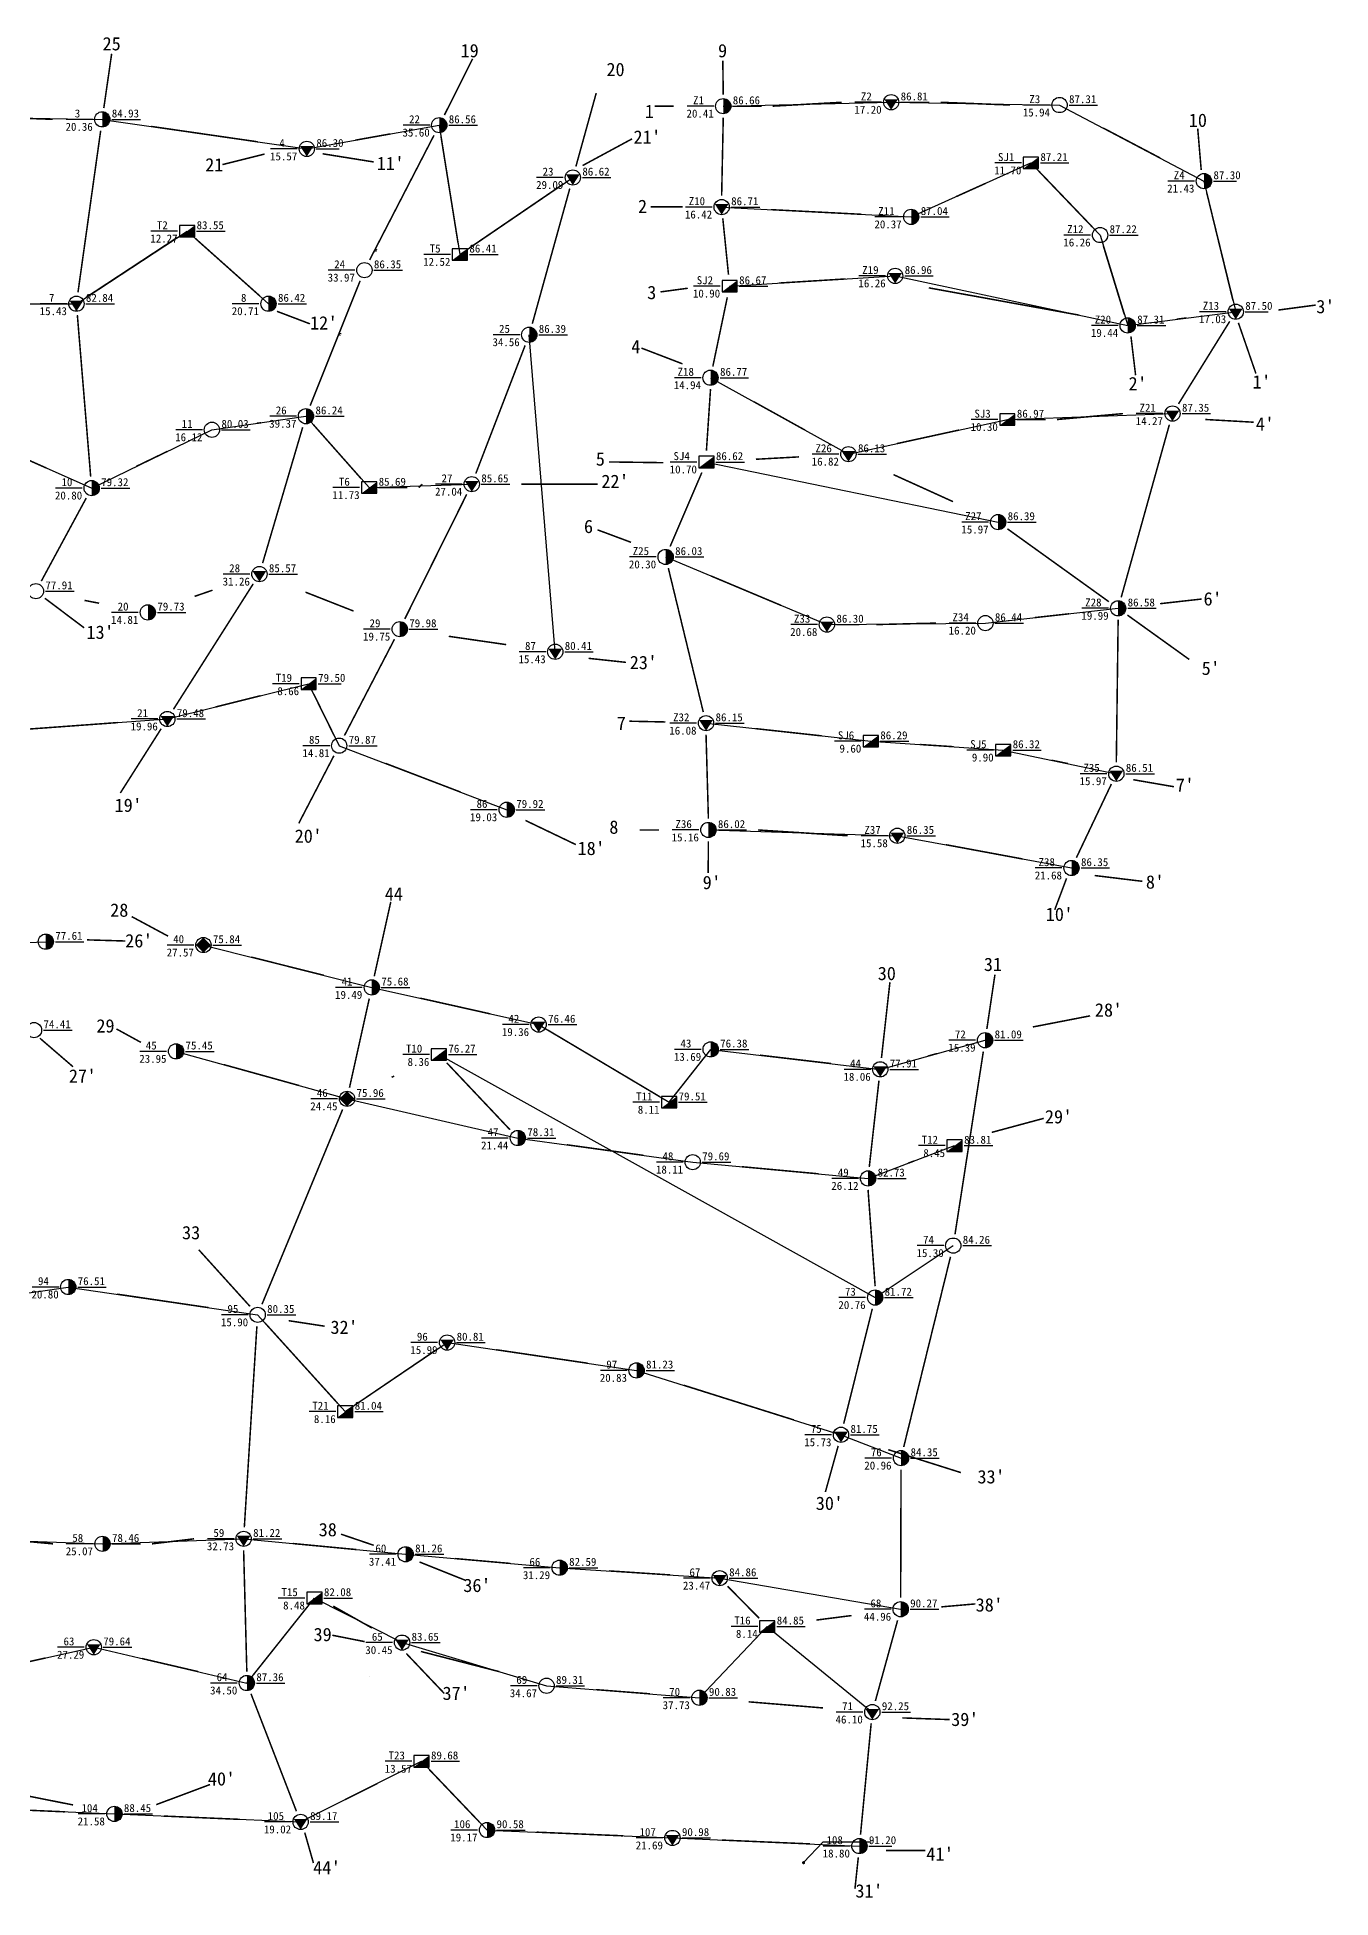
# Model space of a CAD drawing. Extents: x 520403 to 520696, y 4061789 to 4062037.
# Drawn here: x 520526.1 to 520695.8, y 4061789.1 to 4062033.2 of the extents above; entities that cross this region are included whole.
import ezdxf
from ezdxf.enums import TextEntityAlignment as Align

# ---------------------------------------------------------------- set-up
doc = ezdxf.new("R2010")
doc.units = 0
doc.header["$LTSCALE"] = 0.5
doc.linetypes.add('DIVIDE2', pattern=[15.875, 6.35, -3.175, 0, -3.175, 0, -3.175])
for name, color, linetype in [('10', 7, 'DIVIDE2'), ('4', 7, 'CONTINUOUS'), ('__get_xy', 4, 'CONTINUOUS'), ('DIM_LEAD', 3, 'CONTINUOUS'), ('J-建筑轮廓-住宅', 51, 'CONTINUOUS'), ('WALL', 4, 'CONTINUOUS'), ('勘探点', 5, 'CONTINUOUS')]:
    doc.layers.add(name, color=color, linetype=linetype)
doc.styles.add('宋体', font='')
doc.styles.add('黑体', font='simhei.ttf')
doc.styles.get('宋体').set_extended_font_data('SimSun')

msp = doc.modelspace()

# ---------------------------------------------------------------- linework, layer by layer
at = {"layer": '10', "ltscale": 0.2, "const_width": 0.2}
for points in [[(520534.82, 4062023.9), (520535.85, 4062031.02)], [(520579.52, 4062022.99), (520583.21, 4062030.36)], [(520616.11, 4062025.65), (520616.05, 4062030.11)], [(520596.77, 4062016.23), (520599.44, 4062025.87)], [(520607.11, 4062024.15), (520609.61, 4062024.15)], [(520622.61, 4062024.15), (520631.64, 4062024.66)], [(520644.64, 4062024.66), (520653.74, 4062024.3)], [(520516.05, 4062022.87), (520528.12, 4062022.42)], [(520534.41, 4062020.93), (520531.43, 4061999.71)], [(520541.05, 4062021.49), (520555.02, 4062019.47)], [(520567.85, 4062019.69), (520572.44, 4062020.51)], [(520616.11, 4062022.65), (520615.9, 4062012.41)], [(520665.99, 4062021.27), (520673.44, 4062017.35)], [(520678.83, 4062015.78), (520678.37, 4062021.22)], [(520578.15, 4062020.33), (520569.7, 4062003.96)], [(520579.07, 4062020.18), (520581.31, 4062006.18)], [(520597.66, 4062016.36), (520604.14, 4062019.86)], [(520555.92, 4062017.87), (520550.39, 4062016.48)], [(520563.55, 4062017.9), (520570.24, 4062016.83)], [(520657.52, 4062015.62), (520664.52, 4062008.32)], [(520582.79, 4062005.54), (520595.13, 4062013.95)], [(520595.97, 4062013.34), (520591.05, 4061995.6)], [(520646.69, 4062012.29), (520650.55, 4062014.03)], [(520610.8, 4062010.93), (520606.58, 4062010.93)], [(520679.54, 4062012.86), (520683, 4061998.64)], [(520679.54, 4062012.86), (520683, 4061998.64)], [(520616.05, 4062009.42), (520616.8, 4062002.03)], [(520622.39, 4062010.57), (520634.28, 4062009.96)], [(520532.48, 4061999.05), (520544.49, 4062006.94)], [(520546.87, 4062006.76), (520555.31, 4061999.23)], [(520665.99, 4062005.8), (520668.74, 4061996.81)], [(520568.46, 4062001.24), (520561.9, 4061984.85)], [(520623.43, 4062000.94), (520632.18, 4062001.48)], [(520611.46, 4062000.26), (520607.88, 4061999.78)], [(520616.64, 4061999.07), (520614.74, 4061989.99)], [(520643.08, 4062000.31), (520662.82, 4061996.73)], [(520531.35, 4061996.73), (520533.1, 4061975.53)], [(520557.55, 4061997.23), (520561.87, 4061995.59)], [(520675.62, 4061996.2), (520676.91, 4061996.36)], [(520688.96, 4061997.4), (520693.84, 4061998.05)], [(520669.61, 4061993.94), (520670.22, 4061988.85)], [(520682.57, 4061995.91), (520675.85, 4061985.08)], [(520683.71, 4061995.72), (520686.01, 4061989.07)], [(520590.11, 4061992.76), (520583.64, 4061975.95)], [(520610.76, 4061990.34), (520605.37, 4061992.41)], [(520614.44, 4061987.02), (520613.9, 4061978.96)], [(520620.12, 4061985.37), (520626.85, 4061981.64)], [(520555.44, 4061982.61), (520554.91, 4061982.54)], [(520560.92, 4061982.02), (520555.66, 4061964.19)], [(520562.34, 4061982.34), (520568.64, 4061975.22)], [(520638.89, 4061979.87), (520647.04, 4061981.65)], [(520659.89, 4061983.03), (520668.56, 4061983.81)], [(520674.65, 4061982.36), (520668.33, 4061959.7)], [(520679.37, 4061983.04), (520685.72, 4061982.68)], [(520520.86, 4061979.52), (520527.28, 4061976.67)], [(520539.08, 4061976.88), (520543.16, 4061978.85)], [(520608.25, 4061977.37), (520601.11, 4061977.47)], [(520620.39, 4061977.82), (520626.05, 4061978.13)], [(520576.14, 4061974.1), (520576.61, 4061974.55)], [(520589.61, 4061974.55), (520599.61, 4061974.55)], [(520613.3, 4061976.08), (520609.14, 4061966.38)], [(520638.46, 4061975.8), (520646.26, 4061972.26)], [(520532.51, 4061972.72), (520526.62, 4061961.83)], [(520582.44, 4061973.21), (520574.32, 4061956.87)], [(520604.01, 4061966.92), (520599.61, 4061968.56)], [(520653.39, 4061968.7), (520666.71, 4061959.13)], [(520608.9, 4061963.54), (520613.49, 4061944.65)], [(520614.54, 4061962.49), (520623.71, 4061958.64)], [(520527.09, 4061959.58), (520532.24, 4061955.7)], [(520554.43, 4061961.48), (520543.96, 4061945.01)], [(520546.74, 4061959.83), (520549.09, 4061960.64)], [(520561.29, 4061960.38), (520567.6, 4061957.9)], [(520673.44, 4061958.87), (520678.88, 4061959.48)], [(520532.29, 4061959.3), (520534.21, 4061958.93)], [(520656.97, 4061957.04), (520661.47, 4061957.54)], [(520669.14, 4061957.38), (520677.26, 4061951.55)], [(520580.09, 4061954.59), (520587.62, 4061953.5)], [(520636.21, 4061956.13), (520644.01, 4061956.32)], [(520667.93, 4061956.76), (520667.69, 4061938.06)], [(520572.96, 4061954.2), (520566.4, 4061941.57)], [(520598.43, 4061951.7), (520603.36, 4061951.17)], [(520549.46, 4061945.31), (520555.39, 4061946.79)], [(520562.36, 4061947.02), (520565.04, 4061941.58)], [(520519.95, 4061942.05), (520536.67, 4061943.27)], [(520542.35, 4061942.47), (520536.99, 4061934.03)], [(520608.53, 4061943.35), (520603.78, 4061943.45)], [(520620.31, 4061942.48), (520629, 4061941.53)], [(520613.85, 4061941.69), (520614.16, 4061930.68)], [(520641.95, 4061940.39), (520646.35, 4061940.1)], [(520565.01, 4061938.91), (520560.4, 4061930.04)], [(520571.78, 4061937.92), (520581.63, 4061934.15)], [(520659.2, 4061938.33), (520661.32, 4061937.89)], [(520667.04, 4061935.2), (520662.45, 4061925.54)], [(520669.93, 4061935.77), (520675.26, 4061934.85)], [(520590.15, 4061930.43), (520596.76, 4061927.26)], [(520605.16, 4061929.18), (520607.66, 4061929.18)], [(520620.66, 4061929.18), (520632.45, 4061928.42)], [(520614.16, 4061927.68), (520614.13, 4061923.52)], [(520645.34, 4061927.24), (520655.41, 4061925.37)], [(520664.86, 4061923.2), (520671.12, 4061922.44)], [(520661.16, 4061922.83), (520659.61, 4061918.71)], [(520570.31, 4061909.98), (520572.48, 4061919.75)], [(520543.25, 4061915.25), (520538.49, 4061917.81)], [(520532.62, 4061914.76), (520537.63, 4061914.61)], [(520554.19, 4061912.49), (520563.68, 4061910.11)], [(520636.87, 4061899.26), (520637.98, 4061909.2)], [(520650.7, 4061903.07), (520651.76, 4061910.19)], [(520569.66, 4061907.06), (520567.06, 4061895.36)], [(520576.33, 4061907.11), (520585.53, 4061905.05)], [(520656.73, 4061903.33), (520664.25, 4061904.79)], [(520526.44, 4061901.85), (520530.78, 4061898.11)], [(520539.69, 4061901.31), (520536.48, 4061903.07)], [(520593.17, 4061902.87), (520607.71, 4061894.22)], [(520579.82, 4061898.63), (520588.12, 4061889.85)], [(520609.92, 4061894.63), (520613.53, 4061899.21)], [(520620.91, 4061899.63), (520630.25, 4061898.53)], [(520642.97, 4061899.51), (520644.2, 4061899.85)], [(520650.24, 4061900.11), (520646.52, 4061876.12)], [(520550.56, 4061898.39), (520560.47, 4061895.64)], [(520572.59, 4061896.73), (520572.93, 4061896.89)], [(520636.54, 4061896.28), (520635.27, 4061884.95)], [(520566.16, 4061892.51), (520555.58, 4061866.95)], [(520651.34, 4061889.5), (520658.17, 4061891.34)], [(520595.59, 4061887.87), (520605.66, 4061886.48)], [(520618.57, 4061884.99), (520628.63, 4061884.06)], [(520641.19, 4061885.76), (520640.39, 4061885.46)], [(520635.11, 4061881.96), (520636.04, 4061869.32)], [(520554, 4061866.67), (520547.29, 4061874.09)], [(520645.93, 4061873.18), (520639.79, 4061848.22)], [(520536.58, 4061868.27), (520548.58, 4061866.5)], [(520556.01, 4061864.45), (520565.49, 4061853.97)], [(520559.09, 4061864.79), (520563.79, 4061864.07)], [(520635.67, 4061866.36), (520631.92, 4061851.28)], [(520554.91, 4061864.06), (520553.26, 4061837.67)], [(520567.74, 4061853.7), (520578.62, 4061861.08)], [(520586.3, 4061860.98), (520598.3, 4061859.21)], [(520610.93, 4061856.32), (520625.36, 4061851.77)], [(520631.19, 4061848.36), (520629.51, 4061842.31)], [(520637.76, 4061847.87), (520647.29, 4061844.86)], [(520639.44, 4061845.26), (520639.39, 4061828.43)], [(520519.31, 4061836.32), (520528.15, 4061835.51)], [(520541.15, 4061835.51), (520546.67, 4061836.17)], [(520559.64, 4061835.55), (520567.96, 4061834.76)], [(520570.24, 4061835.32), (520565.95, 4061836.78)], [(520553.17, 4061834.67), (520553.59, 4061818.75)], [(520576.25, 4061833.13), (520582.19, 4061830.76)], [(520580.9, 4061833.58), (520588.16, 4061832.94)], [(520601.12, 4061831.96), (520609.15, 4061831.43)], [(520616.69, 4061829.94), (520620.82, 4061825.75)], [(520554.52, 4061818.42), (520561.52, 4061827.23)], [(520570.02, 4061824.46), (520564.93, 4061827.34)], [(520628.32, 4061825.51), (520632.94, 4061826.1)], [(520638.99, 4061825.48), (520636.07, 4061814.89)], [(520644.73, 4061827.24), (520649.2, 4061827.63)], [(520569.06, 4061822.68), (520564.8, 4061823.52)], [(520519.56, 4061818.84), (520527.15, 4061820.53)], [(520539.83, 4061820.46), (520547.26, 4061818.73)], [(520574.51, 4061821.13), (520579.5, 4061815.88)], [(520576.43, 4061821.39), (520586.69, 4061818.75)], [(520554.13, 4061815.85), (520560.1, 4061800.42)], [(520599.4, 4061816.38), (520606.5, 4061815.83)], [(520619.45, 4061814.78), (520629.19, 4061813.98)], [(520635.52, 4061811.95), (520634.12, 4061797.35)], [(520639.61, 4061812.67), (520645.84, 4061812.45)], [(520577.54, 4061805.89), (520584.07, 4061799.05)], [(520541.7, 4061801.29), (520548.76, 4061803.93)], [(520566.46, 4061801.94), (520570.7, 4061804.06)], [(520518.41, 4061800.84), (520529.71, 4061800.35)], [(520530.79, 4061801.25), (520521.25, 4061803.14)], [(520542.7, 4061799.79), (520552.69, 4061799.36)], [(520561.19, 4061797.62), (520562.33, 4061793.63)], [(520591.6, 4061797.68), (520602.94, 4061797.2)], [(520615.93, 4061796.64), (520627.48, 4061796.14)], [(520633.83, 4061794.37), (520633.39, 4061790.24)], [(520637.46, 4061795.27), (520642.62, 4061795.27)]]:
    msp.add_lwpolyline(points, dxfattribs=at)
at = {"layer": '4'}
for p, q in [((520614.86, 4062024.15), (520611.36, 4062024.15)), ((520617.36, 4062024.15), (520621.11, 4062024.15)), ((520636.89, 4062024.66), (520633.39, 4062024.66)), ((520639.39, 4062024.66), (520643.14, 4062024.66)), ((520658.99, 4062024.3), (520655.49, 4062024.3)), ((520661.49, 4062024.3), (520665.24, 4062024.3)), ((520533.37, 4062022.42), (520529.87, 4062022.42)), ((520535.87, 4062022.42), (520539.62, 4062022.42)), ((520577.59, 4062021.66), (520574.09, 4062021.66)), ((520580.09, 4062021.66), (520583.84, 4062021.66)), ((520560.21, 4062018.54), (520556.71, 4062018.54)), ((520562.71, 4062018.54), (520565.71, 4062018.54)), ((520655.23, 4062016.7), (520651.73, 4062016.7)), ((520657.48, 4062017.45), (520655.48, 4062017.45)), ((520655.48, 4062017.45), (520655.48, 4062015.95)), ((520655.48, 4062015.95), (520657.48, 4062015.95)), ((520657.48, 4062015.95), (520657.48, 4062017.45)), ((520657.73, 4062016.7), (520661.48, 4062016.7)), ((520595.12, 4062014.79), (520591.62, 4062014.79)), ((520597.62, 4062014.79), (520601.37, 4062014.79)), ((520677.94, 4062014.32), (520674.44, 4062014.32)), ((520680.44, 4062014.32), (520683.44, 4062014.32)), ((520614.65, 4062010.91), (520611.15, 4062010.91)), ((520617.15, 4062010.91), (520620.9, 4062010.91)), ((520546.75, 4062008.51), (520544.75, 4062008.51)), ((520544.75, 4062008.51), (520544.75, 4062007.01)), ((520546.75, 4062007.01), (520546.75, 4062008.51)), ((520639.52, 4062009.62), (520636.02, 4062009.62)), ((520642.02, 4062009.62), (520645.77, 4062009.62)), ((520544.5, 4062007.76), (520541, 4062007.76)), ((520544.75, 4062007.01), (520546.75, 4062007.01)), ((520547, 4062007.76), (520550.75, 4062007.76)), ((520664.31, 4062007.24), (520660.81, 4062007.24)), ((520666.81, 4062007.24), (520670.56, 4062007.24)), ((520580.3, 4062004.7), (520576.8, 4062004.7)), ((520582.55, 4062005.45), (520580.55, 4062005.45)), ((520580.55, 4062005.45), (520580.55, 4062003.95)), ((520580.55, 4062003.95), (520582.55, 4062003.95)), ((520582.55, 4062003.95), (520582.55, 4062005.45)), ((520582.8, 4062004.7), (520586.55, 4062004.7)), ((520567.77, 4062002.63), (520564.27, 4062002.63)), ((520570.27, 4062002.63), (520574.02, 4062002.63)), ((520617.95, 4062001.29), (520615.95, 4062001.29)), ((520615.95, 4062001.29), (520615.95, 4061999.79)), ((520617.95, 4061999.79), (520617.95, 4062001.29)), ((520637.42, 4062001.88), (520633.92, 4062001.88)), ((520639.92, 4062001.88), (520643.67, 4062001.88)), ((520615.7, 4062000.54), (520612.2, 4062000.54)), ((520615.95, 4061999.79), (520617.95, 4061999.79)), ((520618.2, 4062000.54), (520621.95, 4062000.54)), ((520529.98, 4061998.23), (520526.48, 4061998.23)), ((520532.48, 4061998.23), (520536.23, 4061998.23)), ((520555.18, 4061998.23), (520551.68, 4061998.23)), ((520557.68, 4061998.23), (520561.43, 4061998.23)), ((520682.11, 4061997.18), (520678.61, 4061997.18)), ((520684.61, 4061997.18), (520687.61, 4061997.18)), ((520589.4, 4061994.16), (520585.9, 4061994.16)), ((520591.9, 4061994.16), (520595.65, 4061994.16)), ((520667.93, 4061995.38), (520664.43, 4061995.38)), ((520670.43, 4061995.38), (520674.18, 4061995.38)), ((520613.19, 4061988.52), (520609.69, 4061988.52)), ((520615.69, 4061988.52), (520619.44, 4061988.52)), ((520547.76, 4061981.69), (520544.26, 4061981.69)), ((520550.26, 4061981.69), (520554.01, 4061981.69)), ((520560.1, 4061983.46), (520556.6, 4061983.46)), ((520562.6, 4061983.46), (520566.35, 4061983.46)), ((520652.14, 4061983.03), (520648.64, 4061983.03)), ((520654.39, 4061983.78), (520652.39, 4061983.78)), ((520652.39, 4061983.78), (520652.39, 4061982.28)), ((520652.39, 4061982.28), (520654.39, 4061982.28)), ((520654.39, 4061982.28), (520654.39, 4061983.78)), ((520654.64, 4061983.03), (520658.39, 4061983.03)), ((520673.81, 4061983.81), (520670.31, 4061983.81)), ((520676.31, 4061983.81), (520680.06, 4061983.81)), ((520612.65, 4061977.46), (520609.15, 4061977.46)), ((520614.9, 4061978.21), (520612.9, 4061978.21)), ((520612.9, 4061978.21), (520612.9, 4061976.71)), ((520612.9, 4061976.71), (520614.9, 4061976.71)), ((520614.9, 4061976.71), (520614.9, 4061978.21)), ((520615.15, 4061977.46), (520618.9, 4061977.46)), ((520631.29, 4061978.49), (520627.79, 4061978.49)), ((520633.79, 4061978.49), (520637.54, 4061978.49)), ((520570.64, 4061974.85), (520568.64, 4061974.85)), ((520568.64, 4061974.85), (520568.64, 4061973.35)), ((520570.64, 4061973.35), (520570.64, 4061974.85)), ((520581.86, 4061974.55), (520578.36, 4061974.55)), ((520584.36, 4061974.55), (520588.11, 4061974.55)), ((520531.98, 4061974.04), (520528.48, 4061974.04)), ((520534.48, 4061974.04), (520538.23, 4061974.04)), ((520568.39, 4061974.1), (520564.89, 4061974.1)), ((520568.64, 4061973.35), (520570.64, 4061973.35)), ((520570.89, 4061974.1), (520574.64, 4061974.1)), ((520650.93, 4061969.58), (520647.43, 4061969.58)), ((520653.43, 4061969.58), (520657.18, 4061969.58)), ((520607.3, 4061965), (520603.8, 4061965)), ((520609.8, 4061965), (520613.55, 4061965)), ((520553.99, 4061962.75), (520550.49, 4061962.75)), ((520556.49, 4061962.75), (520560.24, 4061962.75)), ((520527.16, 4061960.51), (520530.91, 4061960.51)), ((520539.35, 4061957.72), (520535.85, 4061957.72)), ((520541.85, 4061957.72), (520545.6, 4061957.72)), ((520666.68, 4061958.26), (520663.18, 4061958.26)), ((520669.18, 4061958.26), (520672.93, 4061958.26)), ((520572.41, 4061955.53), (520568.91, 4061955.53)), ((520574.91, 4061955.53), (520578.66, 4061955.53)), ((520628.46, 4061956.13), (520624.96, 4061956.13)), ((520630.96, 4061956.13), (520633.96, 4061956.13)), ((520649.26, 4061956.32), (520645.76, 4061956.32)), ((520651.76, 4061956.32), (520655.51, 4061956.32)), ((520592.81, 4061952.56), (520589.31, 4061952.56)), ((520595.31, 4061952.56), (520599.06, 4061952.56)), ((520560.45, 4061948.37), (520556.95, 4061948.37)), ((520562.7, 4061949.12), (520560.7, 4061949.12)), ((520560.7, 4061949.12), (520560.7, 4061947.62)), ((520560.7, 4061947.62), (520562.7, 4061947.62)), ((520562.7, 4061947.62), (520562.7, 4061949.12)), ((520562.95, 4061948.37), (520565.95, 4061948.37)), ((520541.91, 4061943.74), (520538.41, 4061943.74)), ((520544.41, 4061943.74), (520548.16, 4061943.74)), ((520612.6, 4061943.19), (520609.1, 4061943.19)), ((520615.1, 4061943.19), (520618.85, 4061943.19)), ((520564.46, 4061940.24), (520560.96, 4061940.24)), ((520566.96, 4061940.24), (520570.71, 4061940.24)), ((520634.22, 4061940.83), (520630.72, 4061940.83)), ((520636.47, 4061941.58), (520634.47, 4061941.58)), ((520634.47, 4061941.58), (520634.47, 4061940.08)), ((520634.47, 4061940.08), (520636.47, 4061940.08)), ((520636.47, 4061940.08), (520636.47, 4061941.58)), ((520636.72, 4061940.83), (520640.47, 4061940.83)), ((520653.84, 4061940.41), (520651.84, 4061940.41)), ((520651.84, 4061940.41), (520651.84, 4061938.91)), ((520653.84, 4061938.91), (520653.84, 4061940.41)), ((520651.59, 4061939.66), (520648.09, 4061939.66)), ((520651.84, 4061938.91), (520653.84, 4061938.91)), ((520654.09, 4061939.66), (520657.84, 4061939.66)), ((520666.44, 4061936.56), (520662.94, 4061936.56)), ((520668.94, 4061936.56), (520672.69, 4061936.56)), ((520586.45, 4061931.83), (520582.95, 4061931.83)), ((520588.95, 4061931.83), (520592.7, 4061931.83)), ((520612.91, 4061929.18), (520609.41, 4061929.18)), ((520615.41, 4061929.18), (520619.16, 4061929.18)), ((520637.7, 4061928.42), (520634.2, 4061928.42)), ((520640.2, 4061928.42), (520643.95, 4061928.42)), ((520660.56, 4061924.19), (520657.06, 4061924.19)), ((520663.06, 4061924.19), (520666.81, 4061924.19)), ((520528.46, 4061914.52), (520532.21, 4061914.52)), ((520546.64, 4061914.08), (520543.14, 4061914.08)), ((520549.14, 4061914.08), (520552.89, 4061914.08)), ((520568.74, 4061908.52), (520565.24, 4061908.52)), ((520571.24, 4061908.52), (520574.99, 4061908.52)), ((520590.63, 4061903.64), (520587.13, 4061903.64)), ((520593.13, 4061903.64), (520596.88, 4061903.64)), ((520526.91, 4061902.92), (520530.66, 4061902.92)), ((520649.22, 4061901.59), (520645.72, 4061901.59)), ((520651.72, 4061901.59), (520655.47, 4061901.59)), ((520543.05, 4061900.13), (520539.55, 4061900.13)), ((520545.55, 4061900.13), (520549.3, 4061900.13)), ((520577.54, 4061899.72), (520574.04, 4061899.72)), ((520579.79, 4061900.47), (520577.79, 4061900.47)), ((520577.79, 4061900.47), (520577.79, 4061898.97)), ((520577.79, 4061898.97), (520579.79, 4061898.97)), ((520579.79, 4061898.97), (520579.79, 4061900.47)), ((520580.04, 4061899.72), (520583.79, 4061899.72)), ((520613.21, 4061900.39), (520609.71, 4061900.39)), ((520615.71, 4061900.39), (520619.46, 4061900.39)), ((520635.46, 4061897.77), (520631.96, 4061897.77)), ((520637.96, 4061897.77), (520641.71, 4061897.77)), ((520565.49, 4061893.9), (520561.99, 4061893.9)), ((520567.99, 4061893.9), (520571.74, 4061893.9)), ((520610, 4061894.2), (520608, 4061894.2)), ((520608, 4061894.2), (520608, 4061892.7)), ((520610, 4061892.7), (520610, 4061894.2)), ((520607.75, 4061893.45), (520604.25, 4061893.45)), ((520608, 4061892.7), (520610, 4061892.7)), ((520610.25, 4061893.45), (520614, 4061893.45)), ((520587.9, 4061888.76), (520584.4, 4061888.76)), ((520590.4, 4061888.76), (520594.15, 4061888.76)), ((520645.22, 4061887.76), (520641.72, 4061887.76)), ((520647.47, 4061888.51), (520645.47, 4061888.51)), ((520645.47, 4061888.51), (520645.47, 4061887.01)), ((520645.47, 4061887.01), (520647.47, 4061887.01)), ((520647.47, 4061887.01), (520647.47, 4061888.51)), ((520647.72, 4061887.76), (520651.47, 4061887.76)), ((520610.85, 4061885.59), (520607.35, 4061885.59)), ((520613.35, 4061885.59), (520617.1, 4061885.59)), ((520633.86, 4061883.46), (520630.36, 4061883.46)), ((520636.36, 4061883.46), (520640.11, 4061883.46)), ((520645.04, 4061874.64), (520641.54, 4061874.64)), ((520647.54, 4061874.64), (520651.29, 4061874.64)), ((520528.9, 4061869.21), (520525.4, 4061869.21)), ((520531.4, 4061869.21), (520535.15, 4061869.21)), ((520634.79, 4061867.82), (520631.29, 4061867.82)), ((520637.29, 4061867.82), (520641.04, 4061867.82)), ((520553.76, 4061865.56), (520550.26, 4061865.56)), ((520556.26, 4061865.56), (520560.01, 4061865.56)), ((520578.62, 4061861.92), (520575.12, 4061861.92)), ((520581.12, 4061861.92), (520584.87, 4061861.92)), ((520603.48, 4061858.27), (520599.98, 4061858.27)), ((520605.98, 4061858.27), (520609.73, 4061858.27)), ((520565.25, 4061852.86), (520561.75, 4061852.86)), ((520567.5, 4061853.61), (520565.5, 4061853.61)), ((520565.5, 4061853.61), (520565.5, 4061852.11)), ((520567.5, 4061852.11), (520567.5, 4061853.61)), ((520567.75, 4061852.86), (520571.5, 4061852.86)), ((520565.5, 4061852.11), (520567.5, 4061852.11)), ((520630.31, 4061849.82), (520626.81, 4061849.82)), ((520632.81, 4061849.82), (520636.56, 4061849.82)), ((520638.19, 4061846.76), (520634.69, 4061846.76)), ((520640.69, 4061846.76), (520644.44, 4061846.76)), ((520533.4, 4061835.51), (520529.9, 4061835.51)), ((520535.9, 4061835.51), (520539.65, 4061835.51)), ((520551.92, 4061836.17), (520548.42, 4061836.17)), ((520554.42, 4061836.17), (520558.17, 4061836.17)), ((520573.18, 4061834.14), (520569.68, 4061834.14)), ((520575.68, 4061834.14), (520579.43, 4061834.14)), ((520593.39, 4061832.38), (520589.89, 4061832.38)), ((520595.89, 4061832.38), (520599.64, 4061832.38)), ((520614.39, 4061831.01), (520610.89, 4061831.01)), ((520616.89, 4061831.01), (520620.64, 4061831.01)), ((520561.21, 4061828.4), (520557.71, 4061828.4)), ((520563.46, 4061829.15), (520561.46, 4061829.15)), ((520561.46, 4061829.15), (520561.46, 4061827.65)), ((520563.46, 4061827.65), (520563.46, 4061829.15)), ((520563.71, 4061828.4), (520567.46, 4061828.4)), ((520561.46, 4061827.65), (520563.46, 4061827.65)), ((520622.88, 4061825.43), (520620.88, 4061825.43)), ((520620.88, 4061825.43), (520620.88, 4061823.93)), ((520622.88, 4061823.93), (520622.88, 4061825.43)), ((520638.14, 4061826.93), (520634.64, 4061826.93)), ((520640.64, 4061826.93), (520644.39, 4061826.93)), ((520620.63, 4061824.68), (520617.13, 4061824.68)), ((520620.88, 4061823.93), (520622.88, 4061823.93)), ((520623.13, 4061824.68), (520626.88, 4061824.68)), ((520532.25, 4061821.94), (520528.75, 4061821.94)), ((520534.75, 4061821.94), (520538.5, 4061821.94)), ((520572.71, 4061822.55), (520569.21, 4061822.55)), ((520575.21, 4061822.55), (520578.96, 4061822.55)), ((520552.34, 4061817.25), (520548.84, 4061817.25)), ((520554.84, 4061817.25), (520558.59, 4061817.25)), ((520591.67, 4061816.89), (520588.17, 4061816.89)), ((520594.17, 4061816.89), (520597.92, 4061816.89)), ((520611.73, 4061815.32), (520608.23, 4061815.32)), ((520614.23, 4061815.32), (520617.98, 4061815.32)), ((520634.42, 4061813.44), (520630.92, 4061813.44)), ((520636.92, 4061813.44), (520640.67, 4061813.44)), ((520575.26, 4061806.98), (520571.76, 4061806.98)), ((520577.51, 4061807.73), (520575.51, 4061807.73)), ((520575.51, 4061807.73), (520575.51, 4061806.23)), ((520575.51, 4061806.23), (520577.51, 4061806.23)), ((520577.51, 4061806.23), (520577.51, 4061807.73)), ((520577.76, 4061806.98), (520581.51, 4061806.98)), ((520534.96, 4061800.07), (520531.46, 4061800.07)), ((520537.46, 4061800.07), (520541.21, 4061800.07)), ((520559.4, 4061799.02), (520555.9, 4061799.02)), ((520561.9, 4061799.02), (520565.65, 4061799.02)), ((520583.86, 4061797.96), (520580.36, 4061797.96)), ((520586.36, 4061797.96), (520590.11, 4061797.96)), ((520608.19, 4061796.92), (520604.69, 4061796.92)), ((520610.69, 4061796.92), (520614.44, 4061796.92)), ((520632.73, 4061795.86), (520629.23, 4061795.86)), ((520635.23, 4061795.86), (520638.23, 4061795.86))]:
    msp.add_line(p, q, dxfattribs=at)
at = {"layer": '4', "const_width": 1}
for points in [[(520534.62, 4062021.92, 1), (520534.62, 4062022.92, 1)], [(520616.11, 4062023.65, 1), (520616.11, 4062024.65, 1)], [(520578.84, 4062021.16, 1), (520578.84, 4062022.16, 1)], [(520679.19, 4062013.82, 1), (520679.19, 4062014.82, 1)], [(520640.77, 4062009.12, 1), (520640.77, 4062010.12, 1)], [(520556.43, 4061997.73, 1), (520556.43, 4061998.73, 1)], [(520669.18, 4061994.88, 1), (520669.18, 4061995.88, 1)], [(520590.65, 4061993.66, 1), (520590.65, 4061994.66, 1)], [(520614.44, 4061988.02, 1), (520614.44, 4061989.02, 1)], [(520561.35, 4061982.96, 1), (520561.35, 4061983.96, 1)], [(520533.23, 4061973.54, 1), (520533.23, 4061974.54, 1)], [(520652.18, 4061969.08, 1), (520652.18, 4061970.08, 1)], [(520608.55, 4061964.5, 1), (520608.55, 4061965.5, 1)], [(520540.6, 4061957.22, 1), (520540.6, 4061958.22, 1)], [(520667.93, 4061957.76, 1), (520667.93, 4061958.76, 1)], [(520573.66, 4061955.03, 1), (520573.66, 4061956.03, 1)], [(520587.7, 4061931.33, 1), (520587.7, 4061932.33, 1)], [(520614.16, 4061928.68, 1), (520614.16, 4061929.68, 1)], [(520661.81, 4061923.69, 1), (520661.81, 4061924.69, 1)], [(520527.21, 4061914.02, 1), (520527.21, 4061915.02, 1)], [(520569.99, 4061908.02, 1), (520569.99, 4061909.02, 1)], [(520544.3, 4061899.63, 1), (520544.3, 4061900.63, 1)], [(520614.46, 4061899.89, 1), (520614.46, 4061900.89, 1)], [(520650.47, 4061901.09, 1), (520650.47, 4061902.09, 1)], [(520589.15, 4061888.26, 1), (520589.15, 4061889.26, 1)], [(520635.11, 4061882.96, 1), (520635.11, 4061883.96, 1)], [(520530.15, 4061868.71, 1), (520530.15, 4061869.71, 1)], [(520636.04, 4061867.32, 1), (520636.04, 4061868.32, 1)], [(520604.73, 4061857.77, 1), (520604.73, 4061858.77, 1)], [(520639.44, 4061846.26, 1), (520639.44, 4061847.26, 1)], [(520534.65, 4061835.01, 1), (520534.65, 4061836.01, 1)], [(520574.43, 4061833.64, 1), (520574.43, 4061834.64, 1)], [(520594.64, 4061831.88, 1), (520594.64, 4061832.88, 1)], [(520639.39, 4061826.43, 1), (520639.39, 4061827.43, 1)], [(520553.59, 4061816.75, 1), (520553.59, 4061817.75, 1)], [(520612.98, 4061814.82, 1), (520612.98, 4061815.82, 1)], [(520536.21, 4061799.57, 1), (520536.21, 4061800.57, 1)], [(520585.11, 4061797.46, 1), (520585.11, 4061798.46, 1)], [(520633.98, 4061795.36, 1), (520633.98, 4061796.36, 1)]]:
    msp.add_lwpolyline(points, format="xyb", dxfattribs=at)
at = {"layer": '4'}
for centre in [(520638.14, 4062024.66), (520534.62, 4062022.42), (520616.11, 4062024.15), (520660.24, 4062024.3), (520578.84, 4062021.66), (520561.46, 4062018.54), (520596.37, 4062014.79), (520679.19, 4062014.32), (520615.9, 4062010.91), (520640.77, 4062009.62), (520665.56, 4062007.24), (520569.02, 4062002.63), (520638.67, 4062001.88), (520531.23, 4061998.23), (520556.43, 4061998.23), (520669.18, 4061995.38), (520683.36, 4061997.18), (520590.65, 4061994.16), (520614.44, 4061988.52), (520561.35, 4061983.46), (520675.06, 4061983.81), (520549.01, 4061981.69), (520632.54, 4061978.49), (520533.23, 4061974.04), (520583.11, 4061974.55), (520652.18, 4061969.58), (520608.55, 4061965), (520555.24, 4061962.75), (520525.91, 4061960.51), (520540.6, 4061957.72), (520629.71, 4061956.13), (520650.51, 4061956.32), (520667.93, 4061958.26), (520573.66, 4061955.53), (520594.06, 4061952.56), (520543.16, 4061943.74), (520613.85, 4061943.19), (520565.71, 4061940.24), (520667.69, 4061936.56), (520587.7, 4061931.83), (520614.16, 4061929.18), (520638.95, 4061928.42), (520661.81, 4061924.19), (520527.21, 4061914.52), (520547.89, 4061914.08), (520569.99, 4061908.52), (520525.66, 4061902.92), (520591.88, 4061903.64), (520544.3, 4061900.13), (520614.46, 4061900.39), (520650.47, 4061901.59), (520636.71, 4061897.77), (520566.74, 4061893.9), (520589.15, 4061888.76), (520612.1, 4061885.59), (520635.11, 4061883.46), (520646.29, 4061874.64), (520530.15, 4061869.21), (520636.04, 4061867.82), (520555.01, 4061865.56), (520579.87, 4061861.92), (520604.73, 4061858.27), (520631.56, 4061849.82), (520639.44, 4061846.76), (520534.65, 4061835.51), (520553.17, 4061836.17), (520574.43, 4061834.14), (520594.64, 4061832.38), (520615.64, 4061831.01), (520639.39, 4061826.93), (520533.5, 4061821.94), (520573.96, 4061822.55), (520553.59, 4061817.25), (520592.92, 4061816.89), (520612.98, 4061815.32), (520635.67, 4061813.44), (520536.21, 4061800.07), (520560.65, 4061799.02), (520585.11, 4061797.96), (520609.44, 4061796.92), (520633.98, 4061795.86)]:
    msp.add_circle(centre, 1, dxfattribs=at)
for points in [[(520637.24, 4062025.06), (520639.04, 4062025.06), (520638.14, 4062023.66)], [(520560.56, 4062018.94), (520562.36, 4062018.94), (520561.46, 4062017.54)], [(520655.48, 4062015.95), (520657.48, 4062015.95), (520657.48, 4062017.45)], [(520595.47, 4062015.19), (520597.27, 4062015.19), (520596.37, 4062013.79)], [(520615, 4062011.31), (520616.8, 4062011.31), (520615.9, 4062009.91)], [(520544.75, 4062007.01), (520546.75, 4062007.01), (520546.75, 4062008.51)], [(520580.55, 4062003.95), (520582.55, 4062003.95), (520582.55, 4062005.45)], [(520615.95, 4061999.79), (520617.95, 4061999.79), (520617.95, 4062001.29)], [(520637.77, 4062002.28), (520639.57, 4062002.28), (520638.67, 4062000.88)], [(520530.33, 4061998.63), (520532.13, 4061998.63), (520531.23, 4061997.23)], [(520682.46, 4061997.58), (520684.26, 4061997.58), (520683.36, 4061996.18)], [(520674.16, 4061984.21), (520675.96, 4061984.21), (520675.06, 4061982.81)], [(520652.39, 4061982.28), (520654.39, 4061982.28), (520654.39, 4061983.78)], [(520612.9, 4061976.71), (520614.9, 4061976.71), (520614.9, 4061978.21)], [(520631.64, 4061978.89), (520633.44, 4061978.89), (520632.54, 4061977.49)], [(520568.64, 4061973.35), (520570.64, 4061973.35), (520570.64, 4061974.85)], [(520582.21, 4061974.95), (520584.01, 4061974.95), (520583.11, 4061973.55)], [(520554.34, 4061963.15), (520556.14, 4061963.15), (520555.24, 4061961.75)], [(520628.81, 4061956.53), (520630.61, 4061956.53), (520629.71, 4061955.13)], [(520593.16, 4061952.96), (520594.96, 4061952.96), (520594.06, 4061951.56)], [(520560.7, 4061947.62), (520562.7, 4061947.62), (520562.7, 4061949.12)], [(520542.26, 4061944.14), (520544.06, 4061944.14), (520543.16, 4061942.74)], [(520612.95, 4061943.59), (520614.75, 4061943.59), (520613.85, 4061942.19)], [(520634.47, 4061940.08), (520636.47, 4061940.08), (520636.47, 4061941.58)], [(520651.84, 4061938.91), (520653.84, 4061938.91), (520653.84, 4061940.41)], [(520666.79, 4061936.96), (520668.59, 4061936.96), (520667.69, 4061935.56)], [(520638.05, 4061928.82), (520639.85, 4061928.82), (520638.95, 4061927.42)], [(520546.89, 4061914.08), (520547.89, 4061915.08), (520548.89, 4061914.08)], [(520546.89, 4061914.08), (520547.89, 4061913.08), (520548.89, 4061914.08)], [(520590.98, 4061904.04), (520592.78, 4061904.04), (520591.88, 4061902.64)], [(520577.79, 4061898.97), (520579.79, 4061898.97), (520579.79, 4061900.47)], [(520635.81, 4061898.17), (520637.61, 4061898.17), (520636.71, 4061896.77)], [(520565.74, 4061893.9), (520566.74, 4061894.9), (520567.74, 4061893.9)], [(520565.74, 4061893.9), (520566.74, 4061892.9), (520567.74, 4061893.9)], [(520608, 4061892.7), (520610, 4061892.7), (520610, 4061894.2)], [(520645.47, 4061887.01), (520647.47, 4061887.01), (520647.47, 4061888.51)], [(520578.97, 4061862.32), (520580.77, 4061862.32), (520579.87, 4061860.92)], [(520565.5, 4061852.11), (520567.5, 4061852.11), (520567.5, 4061853.61)], [(520630.66, 4061850.22), (520632.46, 4061850.22), (520631.56, 4061848.82)], [(520552.27, 4061836.57), (520554.07, 4061836.57), (520553.17, 4061835.17)], [(520614.74, 4061831.41), (520616.54, 4061831.41), (520615.64, 4061830.01)], [(520561.46, 4061827.65), (520563.46, 4061827.65), (520563.46, 4061829.15)], [(520620.88, 4061823.93), (520622.88, 4061823.93), (520622.88, 4061825.43)], [(520573.06, 4061822.95), (520574.86, 4061822.95), (520573.96, 4061821.55)], [(520532.6, 4061822.34), (520534.4, 4061822.34), (520533.5, 4061820.94)], [(520634.77, 4061813.84), (520636.57, 4061813.84), (520635.67, 4061812.44)], [(520575.51, 4061806.23), (520577.51, 4061806.23), (520577.51, 4061807.73)], [(520559.75, 4061799.42), (520561.55, 4061799.42), (520560.65, 4061798.02)], [(520608.54, 4061797.32), (520610.34, 4061797.32), (520609.44, 4061795.92)]]:
    msp.add_solid(points, dxfattribs=at)
at = {"layer": '__get_xy', "flags": 128}
msp.add_lwpolyline([(520616.11, 4062024.15), (520638.14, 4062024.66), (520660.24, 4062024.3), (520679.19, 4062014.32), (520683.36, 4061997.18)], dxfattribs=at)
at = {"layer": 'DIM_LEAD'}
for p, q in [((520626.65, 4061793.68), (520629.24, 4061796.39)), ((520629.24, 4061796.39), (520635.52, 4061796.39))]:
    msp.add_line(p, q, dxfattribs=at)
at = {"layer": 'DIM_LEAD', "const_width": 0.2}
msp.add_lwpolyline([(520626.58, 4061793.6, 1), (520626.72, 4061793.75, 1)], format="xyb", close=True, dxfattribs=at)
at = {"layer": 'J-建筑轮廓-住宅'}
msp.add_line((520569.73, 4061818.05), (520569.73, 4061818.06), dxfattribs=at)
at = {"layer": 'WALL'}
for p, q in [((520570.62, 4062005.09), (520570.44, 4062005.18)), ((520570.7, 4062005.27), (520570.52, 4062005.36)), ((520565.9, 4061994.08), (520565.71, 4061994.15)), ((520565.97, 4061994.27), (520565.79, 4061994.34))]:
    msp.add_line(p, q, dxfattribs=at)
at = {"layer": '勘探点', "flags": 128}
for points in [[(520455.68, 4062027.52), (520480.29, 4062018.06), (520505.15, 4062008.04), (520509.55, 4062022.87), (520534.62, 4062022.42), (520561.46, 4062018.54)], [(520616.11, 4062024.15), (520638.14, 4062024.66), (520660.24, 4062024.3), (520679.19, 4062014.32)], [(520561.46, 4062018.54), (520578.84, 4062021.66), (520581.55, 4062004.7), (520596.37, 4062014.79)], [(520615.9, 4062010.91), (520640.77, 4062009.62), (520656.48, 4062016.7), (520665.56, 4062007.24), (520669.18, 4061995.38)], [(520451.14, 4062005.12), (520463.93, 4062013.69), (520484.02, 4061999.82), (520506.03, 4061998.23), (520531.23, 4061998.23), (520545.75, 4062007.76), (520556.43, 4061998.23)], [(520616.95, 4062000.54), (520638.67, 4062001.88), (520669.18, 4061995.38), (520683.36, 4061997.18)], [(520594.06, 4061952.56), (520590.65, 4061994.16)], [(520614.44, 4061988.52), (520632.54, 4061978.49), (520653.39, 4061983.03), (520675.06, 4061983.81)], [(520514.92, 4061982.15), (520533.23, 4061974.04), (520549.01, 4061981.69), (520561.35, 4061983.46), (520569.64, 4061974.1), (520583.11, 4061974.55)], [(520613.9, 4061977.46), (520652.18, 4061969.58)], [(520608.55, 4061965), (520629.71, 4061956.13), (520650.51, 4061956.32), (520667.93, 4061958.26)], [(520441.51, 4061937.92), (520462.89, 4061934.64), (520488.12, 4061936.18), (520513.47, 4061941.58), (520543.16, 4061943.74), (520561.7, 4061948.37), (520565.71, 4061940.24), (520587.7, 4061931.83)], [(520613.85, 4061943.19), (520635.47, 4061940.83), (520652.84, 4061939.66), (520667.69, 4061936.56)], [(520614.16, 4061929.18), (520638.95, 4061928.42), (520661.81, 4061924.19)], [(520434.22, 4061901.77), (520443.99, 4061905.84), (520464.96, 4061910.75), (520486.06, 4061913.23), (520507.26, 4061913.81), (520527.21, 4061914.52)], [(520547.89, 4061914.08), (520569.99, 4061908.52), (520591.88, 4061903.64), (520609, 4061893.45), (520614.46, 4061900.39), (520636.71, 4061897.77), (520650.47, 4061901.59)], [(520544.3, 4061900.13), (520566.74, 4061893.9), (520589.15, 4061888.76), (520612.1, 4061885.59), (520635.11, 4061883.46), (520646.47, 4061887.76)], [(520578.79, 4061899.72), (520636.04, 4061867.82), (520646.29, 4061874.64)], [(520430.31, 4061877.63), (520425.19, 4061853.44), (520449.21, 4061857.5), (520466.47, 4061869.68), (520476.19, 4061861.41), (520503.17, 4061865.31), (520530.15, 4061869.21), (520555.01, 4061865.56), (520566.5, 4061852.86), (520579.87, 4061861.92), (520604.73, 4061858.27), (520631.56, 4061849.82), (520639.44, 4061846.76)], [(520415.54, 4061829.59), (520430.12, 4061829.44), (520451.99, 4061832.88), (520473.02, 4061833.63), (520492.5, 4061834.51), (520506.29, 4061830.89), (520512.81, 4061836.32), (520534.65, 4061835.51), (520553.17, 4061836.17), (520574.43, 4061834.14), (520594.64, 4061832.38), (520615.64, 4061831.01), (520639.39, 4061826.93)], [(520431.3, 4061816.21), (520439.55, 4061823.4), (520454.18, 4061817.12), (520474.34, 4061817.09), (520492.85, 4061820.91), (520513.22, 4061817.43), (520533.5, 4061821.94), (520553.59, 4061817.25), (520562.46, 4061828.4), (520573.96, 4061822.55), (520592.92, 4061816.89), (520612.98, 4061815.32), (520621.88, 4061824.68), (520635.67, 4061813.44)], [(520414.25, 4061805.42), (520438.66, 4061804.15), (520463.13, 4061803.16), (520480.8, 4061808.5), (520487.26, 4061802.18), (520511.92, 4061801.12), (520536.21, 4061800.07), (520560.65, 4061799.02), (520576.51, 4061806.98), (520585.11, 4061797.96), (520609.44, 4061796.92), (520633.98, 4061795.86)]]:
    msp.add_lwpolyline(points, dxfattribs=at)

# ---------------------------------------------------------------- texts
at = {"layer": '10', "style": '黑体'}
for s, p in [('25', (520534.66, 4062031.47)), ('19', (520581.64, 4062030.56)), ('9', (520615.43, 4062030.56)), ('20', (520600.78, 4062028.09)), ('1', (520605.82, 4062022.59)), ('10', (520677.2, 4062021.43)), ("21'", (520604.33, 4062019.22)), ('21', (520548.13, 4062015.58)), ("11'", (520570.64, 4062015.76)), ('2', (520604.92, 4062010.13)), ('3', (520606.13, 4061998.83)), ("3'", (520693.93, 4061996.98)), ("12'", (520561.88, 4061994.84)), ('4', (520604.05, 4061991.74)), ("1'", (520685.57, 4061987.1)), ("2'", (520669.3, 4061986.87)), ("4'", (520686, 4061981.58)), ('5', (520599.39, 4061976.98)), ("22'", (520600.11, 4061974.05)), ('6', (520597.83, 4061968.13)), ("6'", (520679.14, 4061958.63)), ("13'", (520532.55, 4061954.25)), ("23'", (520603.84, 4061950.28)), ("5'", (520678.89, 4061949.52)), ('7', (520602.14, 4061942.3)), ("7'", (520675.5, 4061934.19)), ("19'", (520536.24, 4061931.55)), ('8', (520601.16, 4061928.68)), ("20'", (520559.87, 4061927.5)), ("18'", (520596.99, 4061925.89)), ("9'", (520613.41, 4061921.41)), ("8'", (520671.57, 4061921.48)), ('44', (520571.69, 4061919.91)), ('28', (520535.66, 4061917.79)), ("10'", (520658.43, 4061917.24)), ("26'", (520537.63, 4061913.77)), ('30', (520636.38, 4061909.48)), ('31', (520650.31, 4061910.67)), ("28'", (520664.88, 4061904.69)), ('29', (520533.85, 4061902.6)), ("27'", (520530.24, 4061896.02)), ("29'", (520658.32, 4061890.68)), ('33', (520545.09, 4061875.47)), ("32'", (520564.56, 4061863.06)), ("33'", (520649.47, 4061843.44)), ("30'", (520628.25, 4061839.96)), ('38', (520563.02, 4061836.5)), ("36'", (520582, 4061829.19)), ("38'", (520649.23, 4061826.63)), ('39', (520562.35, 4061822.74)), ("37'", (520579.27, 4061815.03)), ("39'", (520646.02, 4061811.61)), ("40'", (520548.48, 4061803.8)), ("44'", (520562.29, 4061792.15)), ("41'", (520642.75, 4061793.93)), ("31'", (520633.45, 4061789.1))]:
    msp.add_text(s, height=1.75, dxfattribs=at).set_placement(p)
at = {"layer": '4', "style": '宋体'}
for s, p in [('Z2', (520634.89, 4062024.91)), ('Z3', (520656.99, 4062024.55)), ('3', (520531.37, 4062022.67)), ('Z1', (520612.86, 4062024.4)), ('22', (520575.59, 4062021.91)), ('4', (520558.21, 4062018.79)), ('23', (520593.12, 4062015.04)), ('SJ1', (520653.23, 4062016.95)), ('Z4', (520675.94, 4062014.57)), ('Z10', (520612.65, 4062011.16)), ('Z11', (520637.52, 4062009.87)), ('T2', (520542.5, 4062008.01)), ('Z12', (520662.31, 4062007.49)), ('T5', (520578.3, 4062004.95)), ('24', (520565.77, 4062002.88)), ('SJ2', (520613.7, 4062000.79)), ('Z19', (520635.42, 4062002.13)), ('7', (520527.98, 4061998.48)), ('8', (520553.18, 4061998.48)), ('Z20', (520665.93, 4061995.63)), ('Z13', (520680.11, 4061997.43)), ('25', (520587.4, 4061994.41)), ('Z18', (520611.19, 4061988.77)), ('26', (520558.1, 4061983.71)), ('SJ3', (520650.14, 4061983.28)), ('Z21', (520671.81, 4061984.06)), ('11', (520545.76, 4061981.94)), ('Z26', (520629.29, 4061978.74)), ('SJ4', (520610.65, 4061977.71)), ('10', (520529.98, 4061974.29)), ('T6', (520566.39, 4061974.35)), ('27', (520579.86, 4061974.8)), ('Z27', (520648.93, 4061969.83)), ('Z25', (520605.3, 4061965.25)), ('28', (520551.99, 4061963)), ('20', (520537.35, 4061957.97)), ('Z33', (520626.46, 4061956.38)), ('Z34', (520647.26, 4061956.57)), ('Z28', (520664.68, 4061958.51)), ('29', (520570.41, 4061955.78)), ('87', (520590.81, 4061952.81)), ('T19', (520558.45, 4061948.62)), ('21', (520539.91, 4061943.99)), ('Z32', (520610.6, 4061943.44)), ('85', (520562.46, 4061940.49)), ('SJ6', (520632.22, 4061941.08)), ('SJ5', (520649.59, 4061939.91)), ('Z35', (520664.44, 4061936.81)), ('86', (520584.45, 4061932.08)), ('Z36', (520610.91, 4061929.43)), ('Z37', (520635.7, 4061928.67)), ('Z38', (520658.56, 4061924.44)), ('40', (520544.64, 4061914.33)), ('41', (520566.74, 4061908.77)), ('42', (520588.63, 4061903.89)), ('45', (520541.05, 4061900.38)), ('T10', (520575.54, 4061899.97)), ('43', (520611.21, 4061900.64)), ('72', (520647.22, 4061901.84)), ('44', (520633.46, 4061898.02)), ('46', (520563.49, 4061894.15)), ('T11', (520605.75, 4061893.7)), ('47', (520585.9, 4061889.01)), ('T12', (520643.22, 4061888.01)), ('48', (520608.85, 4061885.84)), ('49', (520631.86, 4061883.71)), ('74', (520643.04, 4061874.89)), ('94', (520526.9, 4061869.46)), ('95', (520551.76, 4061865.81)), ('73', (520632.79, 4061868.07)), ('96', (520576.62, 4061862.17)), ('97', (520601.48, 4061858.52)), ('T21', (520563.25, 4061853.11)), ('75', (520628.31, 4061850.07)), ('76', (520636.19, 4061847.01)), ('58', (520531.4, 4061835.76)), ('59', (520549.92, 4061836.42)), ('60', (520571.18, 4061834.39)), ('66', (520591.39, 4061832.63)), ('67', (520612.39, 4061831.26)), ('T15', (520559.21, 4061828.65)), ('68', (520636.14, 4061827.18)), ('T16', (520618.63, 4061824.93)), ('63', (520530.25, 4061822.19)), ('65', (520570.71, 4061822.8)), ('64', (520550.34, 4061817.5)), ('69', (520589.67, 4061817.14)), ('70', (520609.73, 4061815.57)), ('71', (520632.42, 4061813.69)), ('T23', (520573.26, 4061807.23)), ('104', (520532.96, 4061800.32)), ('105', (520557.4, 4061799.27)), ('106', (520581.86, 4061798.21)), ('107', (520606.19, 4061797.17)), ('108', (520630.73, 4061796.11))]:
    msp.add_text(s, height=1.05, dxfattribs=at).set_placement(p, align=Align.CENTER)
for s, p in [('86.81', (520639.39, 4062024.91)), ('87.31', (520661.49, 4062024.55)), ('84.93', (520535.87, 4062022.67)), ('86.66', (520617.36, 4062024.4)), ('86.56', (520580.09, 4062021.91)), ('86.30', (520562.71, 4062018.79)), ('86.62', (520597.62, 4062015.04)), ('87.21', (520657.73, 4062016.95)), ('87.30', (520680.44, 4062014.57)), ('86.71', (520617.15, 4062011.16)), ('87.04', (520642.02, 4062009.87)), ('83.55', (520547, 4062008.01)), ('87.22', (520666.81, 4062007.49)), ('86.41', (520582.8, 4062004.95)), ('86.35', (520570.27, 4062002.88)), ('86.67', (520618.2, 4062000.79)), ('86.96', (520639.92, 4062002.13)), ('82.84', (520532.48, 4061998.48)), ('86.42', (520557.68, 4061998.48)), ('87.31', (520670.43, 4061995.63)), ('87.50', (520684.61, 4061997.43)), ('86.39', (520591.9, 4061994.41)), ('86.77', (520615.69, 4061988.77)), ('86.24', (520562.6, 4061983.71)), ('86.97', (520654.64, 4061983.28)), ('87.35', (520676.31, 4061984.06)), ('80.03', (520550.26, 4061981.94)), ('86.13', (520633.79, 4061978.74)), ('86.62', (520615.15, 4061977.71)), ('79.32', (520534.48, 4061974.29)), ('85.69', (520570.89, 4061974.35)), ('85.65', (520584.36, 4061974.8)), ('86.39', (520653.43, 4061969.83)), ('86.03', (520609.8, 4061965.25)), ('85.57', (520556.49, 4061963)), ('77.91', (520527.16, 4061960.76)), ('79.73', (520541.85, 4061957.97)), ('86.30', (520630.96, 4061956.38)), ('86.44', (520651.76, 4061956.57)), ('86.58', (520669.18, 4061958.51)), ('79.98', (520574.91, 4061955.78)), ('80.41', (520595.31, 4061952.81)), ('79.50', (520562.95, 4061948.62)), ('79.48', (520544.41, 4061943.99)), ('86.15', (520615.1, 4061943.44)), ('79.87', (520566.96, 4061940.49)), ('86.29', (520636.72, 4061941.08)), ('86.32', (520654.09, 4061939.91)), ('86.51', (520668.94, 4061936.81)), ('79.92', (520588.95, 4061932.08)), ('86.02', (520615.41, 4061929.43)), ('86.35', (520640.2, 4061928.67)), ('86.35', (520663.06, 4061924.44)), ('77.61', (520528.46, 4061914.77)), ('75.84', (520549.14, 4061914.33)), ('75.68', (520571.24, 4061908.77)), ('74.41', (520526.91, 4061903.17)), ('76.46', (520593.13, 4061903.89)), ('75.45', (520545.55, 4061900.38)), ('76.27', (520580.04, 4061899.97)), ('76.38', (520615.71, 4061900.64)), ('81.09', (520651.72, 4061901.84)), ('77.91', (520637.96, 4061898.02)), ('75.96', (520567.99, 4061894.15)), ('79.51', (520610.25, 4061893.7)), ('78.31', (520590.4, 4061889.01)), ('83.81', (520647.72, 4061888.01)), ('79.69', (520613.35, 4061885.84)), ('82.73', (520636.36, 4061883.71)), ('84.26', (520647.54, 4061874.89)), ('76.51', (520531.4, 4061869.46)), ('80.35', (520556.26, 4061865.81)), ('81.72', (520637.29, 4061868.07)), ('80.81', (520581.12, 4061862.17)), ('81.23', (520605.98, 4061858.52)), ('81.04', (520567.75, 4061853.11)), ('81.75', (520632.81, 4061850.07)), ('84.35', (520640.69, 4061847.01)), ('78.46', (520535.9, 4061835.76)), ('81.22', (520554.42, 4061836.42)), ('81.26', (520575.68, 4061834.39)), ('82.59', (520595.89, 4061832.63)), ('84.86', (520616.89, 4061831.26)), ('82.08', (520563.71, 4061828.65)), ('90.27', (520640.64, 4061827.18)), ('84.85', (520623.13, 4061824.93)), ('79.64', (520534.75, 4061822.19)), ('83.65', (520575.21, 4061822.8)), ('87.36', (520554.84, 4061817.5)), ('89.31', (520594.17, 4061817.14)), ('90.83', (520614.23, 4061815.57)), ('92.25', (520636.92, 4061813.69)), ('89.68', (520577.76, 4061807.23)), ('88.45', (520537.46, 4061800.32)), ('89.17', (520561.9, 4061799.27)), ('90.58', (520586.36, 4061798.21)), ('90.98', (520610.69, 4061797.17)), ('91.20', (520635.23, 4061796.11))]:
    msp.add_text(s, height=1.05, dxfattribs=at).set_placement(p)
for s, p in [('20.41', (520614.86, 4062022.65)), ('17.20', (520636.89, 4062023.16)), ('15.94', (520658.99, 4062022.8)), ('20.36', (520533.37, 4062020.92)), ('35.60', (520577.59, 4062020.16)), ('15.57', (520560.21, 4062017.04)), ('11.70', (520655.23, 4062015.2)), ('29.09', (520595.12, 4062013.29)), ('21.43', (520677.94, 4062012.82)), ('16.42', (520614.65, 4062009.41)), ('20.37', (520639.52, 4062008.12)), ('12.27', (520544.5, 4062006.26)), ('16.26', (520664.31, 4062005.74)), ('12.52', (520580.3, 4062003.2)), ('33.97', (520567.77, 4062001.13)), ('16.26', (520637.42, 4062000.38)), ('10.90', (520615.7, 4061999.04)), ('15.43', (520529.98, 4061996.73)), ('20.71', (520555.18, 4061996.73)), ('17.03', (520682.11, 4061995.68)), ('19.44', (520667.93, 4061993.88)), ('34.56', (520589.4, 4061992.66)), ('14.94', (520613.19, 4061987.02)), ('39.37', (520560.1, 4061981.96)), ('10.30', (520652.14, 4061981.53)), ('14.27', (520673.81, 4061982.31)), ('16.12', (520547.76, 4061980.19)), ('10.70', (520612.65, 4061975.96)), ('16.82', (520631.29, 4061976.99)), ('20.80', (520531.98, 4061972.54)), ('11.73', (520568.39, 4061972.6)), ('27.04', (520581.86, 4061973.05)), ('15.97', (520650.93, 4061968.08)), ('20.30', (520607.3, 4061963.5)), ('31.26', (520553.99, 4061961.25)), ('14.81', (520539.35, 4061956.22)), ('19.99', (520666.68, 4061956.76)), ('19.75', (520572.41, 4061954.03)), ('20.68', (520628.46, 4061954.63)), ('16.20', (520649.26, 4061954.82)), ('15.43', (520592.81, 4061951.06)), ('8.66', (520560.45, 4061946.87)), ('19.96', (520541.91, 4061942.24)), ('16.08', (520612.6, 4061941.69)), ('9.60', (520634.22, 4061939.33)), ('14.81', (520564.46, 4061938.74)), ('9.90', (520651.59, 4061938.16)), ('15.97', (520666.44, 4061935.06)), ('19.03', (520586.45, 4061930.33)), ('15.16', (520612.91, 4061927.68)), ('15.58', (520637.7, 4061926.92)), ('21.68', (520660.56, 4061922.69)), ('27.57', (520546.64, 4061912.58)), ('19.49', (520568.74, 4061907.02)), ('19.36', (520590.63, 4061902.14)), ('15.39', (520649.22, 4061900.09)), ('23.95', (520543.05, 4061898.63)), ('8.36', (520577.54, 4061898.22)), ('13.69', (520613.21, 4061898.89)), ('18.06', (520635.46, 4061896.27)), ('24.45', (520565.49, 4061892.4)), ('8.11', (520607.75, 4061891.95)), ('21.44', (520587.9, 4061887.26)), ('8.45', (520645.22, 4061886.26)), ('18.11', (520610.85, 4061884.09)), ('26.12', (520633.86, 4061881.96)), ('15.30', (520645.04, 4061873.14)), ('20.80', (520528.9, 4061867.71)), ('20.76', (520634.79, 4061866.32)), ('15.90', (520553.76, 4061864.06)), ('15.99', (520578.62, 4061860.42)), ('20.83', (520603.48, 4061856.77)), ('8.16', (520565.25, 4061851.36)), ('15.73', (520630.31, 4061848.32)), ('20.96', (520638.19, 4061845.26)), ('32.73', (520551.92, 4061834.67)), ('25.07', (520533.4, 4061834.01)), ('37.41', (520573.18, 4061832.64)), ('31.29', (520593.39, 4061830.88)), ('23.47', (520614.39, 4061829.51)), ('8.48', (520561.21, 4061826.9)), ('44.96', (520638.14, 4061825.43)), ('8.14', (520620.63, 4061823.18)), ('27.29', (520532.25, 4061820.44)), ('30.45', (520572.71, 4061821.05)), ('34.50', (520552.34, 4061815.75)), ('34.67', (520591.67, 4061815.39)), ('37.73', (520611.73, 4061813.82)), ('46.10', (520634.42, 4061811.94)), ('13.57', (520575.26, 4061805.48)), ('21.58', (520534.96, 4061798.57)), ('19.02', (520559.4, 4061797.52)), ('19.17', (520583.86, 4061796.46)), ('21.69', (520608.19, 4061795.42)), ('18.80', (520632.73, 4061794.36))]:
    msp.add_text(s, height=1.05, dxfattribs=at).set_placement(p, align=Align.RIGHT)

doc.saveas('drawing.dxf')
